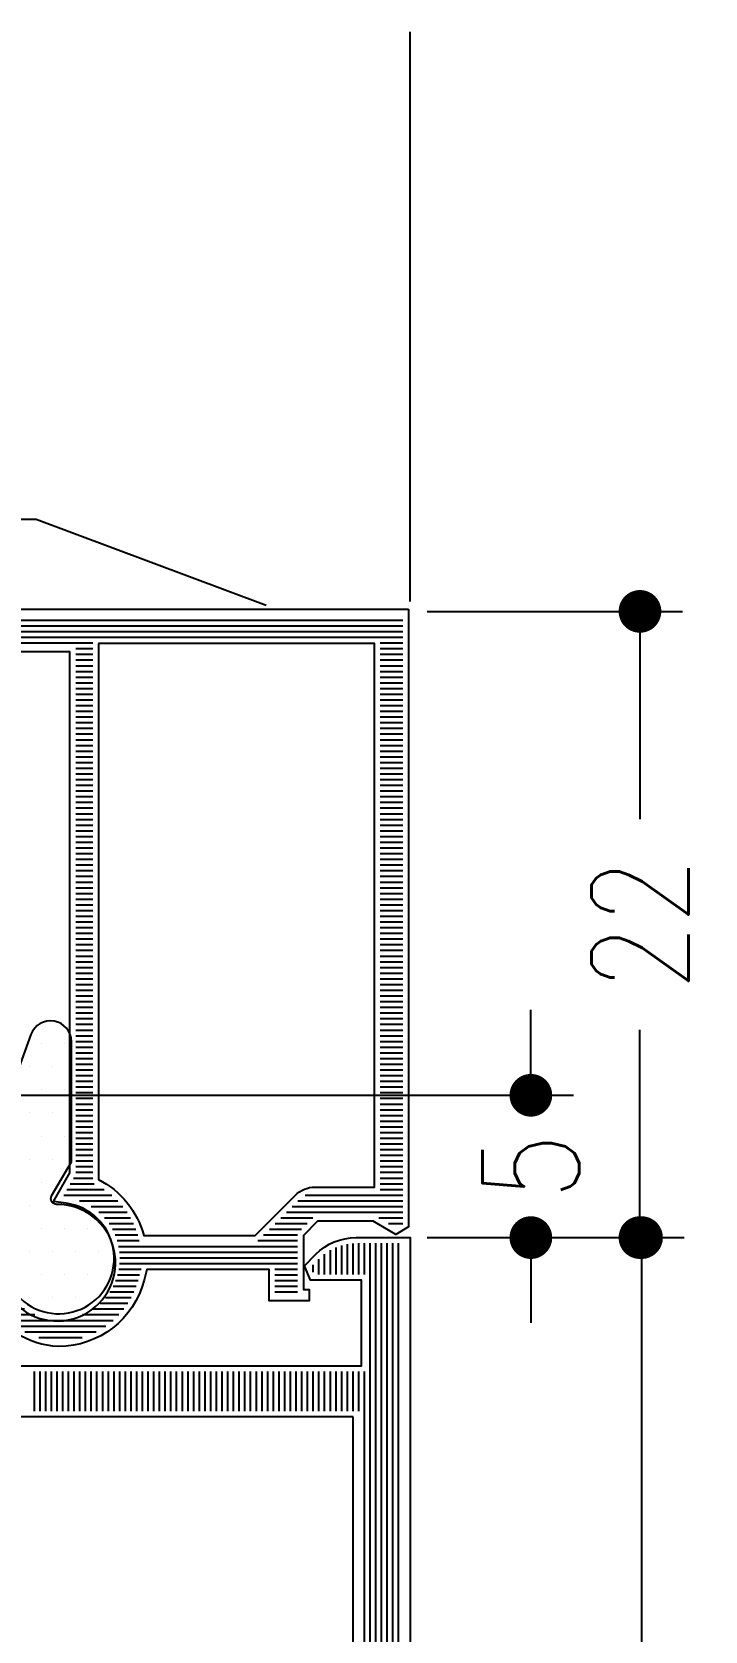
# Model space of a CAD drawing. Extents: x 16 to 197, y 31 to 244.
# Drawn here: x 66.5 to 78.33, y 215.85 to 243.94 of the extents above; entities that cross this region are included whole.
import ezdxf

# ---------------------------------------------------------------- set-up
doc = ezdxf.new("R2010")
doc.units = 0
doc.header["$LTSCALE"] = 6
doc.layers.get('0').update_dxf_attribs({"color": 4, "linetype": 'CONTINUOUS'})
doc.layers.get('DEFPOINTS').update_dxf_attribs({"linetype": 'CONTINUOUS'})
for name, color, linetype in [('CONST18', 3, 'CONTINUOUS'), ('DICHT_PAR', 3, 'CONTINUOUS'), ('DICHT_SCH', 3, 'CONTINUOUS'), ('KH_NOR', 7, 'CONTINUOUS'), ('KH_SCH', 3, 'CONTINUOUS'), ('KN_NOR', 7, 'CONTINUOUS'), ('KN_SCH', 3, 'CONTINUOUS'), ('LLMASSE', 7, 'CONTINUOUS'), ('PNR', 7, 'CONTINUOUS')]:
    doc.layers.add(name, color=color, linetype=linetype)
doc.styles.get("Standard").update_dxf_attribs({"font": 'simplex.shx', "width": 0.8})
doc.dimstyles.new('DOK-1ZU1-PUNKT', dxfattribs={"dimscale": 0, "dimtxt": 3, "dimasz": 1.5, "dimexe": 1.5, "dimexo": 0.6, "dimgap": 1.5, "dimtad": 0, "dimdsep": 46, "dimtxsty": 'Standard', "dimblk": 'PUNKT', "dimblk1": 'PUNKT', "dimblk2": 'PUNKT', "dimcen": 0, "dimclrd": 2, "dimclre": 2, "dimclrt": 7, "dimadec": 0, "dimazin": 0, "dimtfac": 0.7, "dimtofl": 0, "dimtmove": 2, "dimatfit": 3, "dimldrblk": 'PUNKT', "dimfxl": 1, "dimtolj": 1, "dimarcsym": 0})
doc.dimstyles.new('DOK-1ZU1-STRICH1', dxfattribs={"dimscale": 0, "dimtxt": 3, "dimasz": 1.5, "dimexe": 1.5, "dimexo": 0.6, "dimgap": 1.5, "dimtad": 0, "dimdsep": 46, "dimtxsty": 'Standard', "dimblk": 'PUNKT', "dimblk1": 'PUNKT', "dimblk2": 'PUNKT', "dimcen": 0, "dimclrd": 2, "dimclre": 2, "dimclrt": 7, "dimadec": 0, "dimazin": 0, "dimtfac": 0.7, "dimtdec": 4, "dimtofl": 0, "dimtmove": 0, "dimatfit": 3, "dimldrblk": 'PUNKT', "dimfxl": 1, "dimtolj": 1, "dimtzin": 0, "dimarcsym": 0})

# ---------------------------------------------------------------- blocks, each defined once
blk = doc.blocks.new('PUNKT')
at = {"color": 0, "linetype": 'CONTINUOUS'}
blk.add_line((-0.5, 0), (-1, 0), dxfattribs=at)
at = {"color": 0, "linetype": 'CONTINUOUS', "const_width": 0.5}
blk.add_lwpolyline([(-0.25, 0, 1), (0.25, 0, 1)], format="xyb", close=True, dxfattribs=at)
blk = doc.blocks.new('*D23')
at = {"layer": 'DEFPOINTS', "color": 0}
for p in [(73.14638675162786, 222.764664382734), (77.21401454543141, 222.764664382734), (73.14638770643401, 201.7646627012983)]:
    blk.add_point(p, dxfattribs=at)
at = {"layer": 'LLMASSE', "color": 3, "lineweight": -2}
for p, q in [((73.44638675162786, 222.764664382734), (77.96401454543141, 222.764664382734)), ((77.21401454543141, 222.014664382734), (77.21401454543141, 214.1156159229685)), ((77.21401454543141, 202.5146627012983), (77.21401454543141, 210.4137111610638)), ((73.44638770643401, 201.7646627012983), (77.96401454543141, 201.7646627012983))]:
    blk.add_line(p, q, dxfattribs=at)
at = {"layer": 'LLMASSE', "color": 3, "lineweight": -2, "xscale": 0.75, "yscale": 0.75, "zscale": 0.75}
for p, rotation in [((77.21401454543141, 222.764664382734), 90), ((77.21401454543141, 201.7646627012983), 270)]:
    blk.add_blockref('PUNKT', p, dxfattribs=dict(at, rotation=rotation))
at = {"layer": 'LLMASSE', "color": 3, "insert": (77.21401454543138, 212.2646635420162), "char_height": 1.7, "attachment_point": 5, "rotation": 90}
blk.add_mtext('\\A1;42', dxfattribs=at)
blk = doc.blocks.new('*D24')
at = {"layer": 'DEFPOINTS', "color": 0}
for p in [(52.39638083642635, 225.2646643827597), (73.14638675162786, 222.764664382734), (75.26958508284159, 222.764664382734)]:
    blk.add_point(p, dxfattribs=at)
at = {"layer": 'LLMASSE', "color": 3, "lineweight": -2}
for p, q in [((75.2695850828416, 226.0146643827596), (75.2695850828416, 226.7646643827596)), ((52.69638083642634, 225.2646643827597), (76.0195850828416, 225.2646643827596)), ((73.44638675162786, 222.764664382734), (76.01958508284159, 222.764664382734)), ((75.26958508284159, 222.014664382734), (75.26958508284159, 221.264664382734))]:
    blk.add_line(p, q, dxfattribs=at)
at = {"layer": 'LLMASSE', "color": 3, "lineweight": -2, "xscale": 0.75, "yscale": 0.75, "zscale": 0.75}
for p, rotation in [((75.2695850828416, 225.2646643827596), 270), ((75.26958508284159, 222.764664382734), 90)]:
    blk.add_blockref('PUNKT', p, dxfattribs=dict(at, rotation=rotation))
at = {"layer": 'LLMASSE', "color": 3, "insert": (75.26958508284156, 224.0146643827468), "char_height": 1.7, "attachment_point": 5, "rotation": 90}
blk.add_mtext('\\A1;5', dxfattribs=at)
blk = doc.blocks.new('*X50')
at = {"color": 0}
for p, q in [((67, 43.7000000000171), (67, 44.42155687388465)), ((67.2, 43.70000000002393), (67.2, 44.5564347619166)), ((67.4, 43.70000000003077), (67.4, 44.6565489399701)), ((67.60000000000001, 43.7000000000376), (67.60000000000001, 44.72795243364213)), ((67.8, 43.70000000004444), (67.8, 44.77411522606156)), ((68, 43.70000000005128), (68, 44.79698359974629)), ((68.2, 43.70000000005811), (68.2, 44.80000000000258)), ((68.4, 43.70000000006495), (68.4, 44.80000000000799)), ((68.60000000000001, 3.199999999959767), (68.60000000000001, 44.8000000000134)), ((68.8, 3.199999999943539), (68.8, 44.80000000001881)), ((69, 3.199999999927311), (69, 44.80000000002421)), ((69.2, 3.199999999911083), (69.2, 44.80000000002963)), ((69.4, 3.199999999894855), (69.4, 44.80000000003503)), ((69.60000000000001, 3.199999999878628), (69.60000000000001, 44.80000000004044)), ((66.60000000000001, 43.78120382971322), (66.60000000000001, 44.04142135623731)), ((66.8, 43.70000000001026), (66.8, 44.24142135623732)), ((56.8, 38.9), (56.8, 40.29999999994042)), ((57, 38.9), (57, 40.29999999994056)), ((57.2, 38.9), (57.2, 40.2999999999407)), ((57.40000000000001, 38.9), (57.40000000000001, 40.29999999994085)), ((57.6, 38.9), (57.6, 40.29999999994099)), ((57.8, 38.89999999999999), (57.8, 40.29999999994114)), ((58, 38.89999999999999), (58, 40.29999999994129)), ((58.2, 38.89999999999999), (58.2, 40.29999999994143)), ((58.40000000000001, 38.89999999999999), (58.40000000000001, 40.29999999994157)), ((58.6, 38.89999999999999), (58.6, 40.29999999994171)), ((58.8, 38.89999999999999), (58.8, 40.29999999994186)), ((59, 38.89999999999998), (59, 40.299999999942)), ((59.2, 38.89999999999998), (59.2, 40.29999999994214)), ((59.40000000000001, 38.89999999999998), (59.40000000000001, 40.29999999994229)), ((59.6, 38.89999999999998), (59.6, 40.29999999994244)), ((59.8, 38.89999999999998), (59.8, 40.29999999994258)), ((60, 38.89999999999998), (60, 40.29999999994273)), ((60.2, 38.89999999999998), (60.2, 40.29999999994287)), ((60.40000000000001, 38.89999999999998), (60.40000000000001, 40.29999999994301)), ((60.6, 38.89999999999998), (60.6, 40.29999999994316)), ((60.8, 38.89999999999998), (60.8, 40.2999999999433)), ((61, 38.89999999999998), (61, 40.29999999994345)), ((61.2, 38.89999999999998), (61.2, 40.29999999994359)), ((61.40000000000001, 38.89999999999997), (61.40000000000001, 40.29999999994374)), ((61.6, 38.89999999999997), (61.6, 40.29999999994388)), ((61.8, 38.89999999999997), (61.8, 40.29999999994403)), ((62, 38.89999999999997), (62, 40.29999999994417)), ((62.2, 38.89999999999997), (62.2, 40.29999999994431)), ((62.40000000000001, 38.89999999999997), (62.40000000000001, 40.29999999994445)), ((62.6, 38.89999999999996), (62.6, 40.2999999999446)), ((62.8, 38.89999999999996), (62.8, 40.29999999994475)), ((63, 38.89999999999996), (63, 40.29999999994489)), ((63.2, 38.89999999999996), (63.2, 40.29999999994504)), ((63.40000000000001, 38.89999999999996), (63.40000000000001, 40.29999999994518)), ((63.6, 38.89999999999996), (63.6, 40.29999999994532)), ((63.8, 38.89999999999996), (63.8, 40.29999999994547)), ((64, 38.89999999999996), (64, 40.29999999994561)), ((64.2, 38.89999999999996), (64.2, 40.29999999994575)), ((64.4, 38.89999999999996), (64.4, 40.2999999999459)), ((64.60000000000001, 38.89999999999996), (64.60000000000001, 40.29999999994605)), ((64.8, 38.89999999999996), (64.8, 40.29999999994619)), ((65, 38.89999999999995), (65, 40.29999999994634)), ((65.2, 38.89999999999995), (65.2, 40.29999999994648)), ((65.4, 38.89999999999995), (65.4, 40.29999999994662)), ((65.60000000000001, 38.89999999999995), (65.60000000000001, 40.29999999994677)), ((65.8, 38.89999999999995), (65.8, 40.29999999994691)), ((66, 38.89999999999995), (66, 40.29999999994705)), ((66.2, 38.89999999999994), (66.2, 40.2999999999472)), ((66.4, 38.89999999999994), (66.4, 40.29999999994735)), ((66.60000000000001, 38.89999999999994), (66.60000000000001, 40.29999999994749)), ((66.8, 38.89999999999994), (66.8, 40.29999999994763)), ((67, 38.89999999999994), (67, 40.29999999994778)), ((67.2, 38.89999999999994), (67.2, 40.29999999994792)), ((67.4, 38.89999999999993), (67.4, 40.29999999994806)), ((67.60000000000001, 38.89999999999993), (67.60000000000001, 40.29999999994821)), ((67.8, 38.89999999999993), (67.8, 40.29999999994835)), ((68, 38.89999999999993), (68, 40.2999999999485)), ((68.20003102702692, 38.89999999999993), (68.2, 40.29999999994865)), ((68.4, 7.700000000155342), (68.4, 40.29999999994879))]:
    blk.add_line(p, q, dxfattribs=at)
blk = doc.blocks.new('B-LL132346')
at = {"layer": 'KH_NOR'}
blk.add_lwpolyline([(54.10000000006153, 16.49999999993847), (68.30000000035892, 16.49999999994872), (68.29999999993846, 19.50000000006154), (66.5, 19.5), (66.28786796564404, 20.01213203435596), (66.68994949366115, 20.4142135623731, -0.1989123673796579), (68.10416305603425, 21), (69.99999999994873, 21.00000000005128), (69.99998775455596, -21.00000000015382)], format="xyb", dxfattribs=at)
blk.add_lwpolyline([(68.00003102702692, 14.69999999999994), (49.30004375429928, 14.70000000000005), (49.3000437542994, 11.70000000000005), (47.4999877542993, 11.70000000000005), (47.49998775429924, 17.7), (22.50004375429955, 17.7), (22.50004375429955, -17.69999999999999), (47.49998775429924, -17.69999999999999), (47.4999877542993, -11.70000000000004), (49.3000437542994, -11.70000000000004), (49.30004375429928, -14.70000000000004), (68.00003102702692, -14.69999999999992), (68.00003102702692, 14.69999999999994)], close=True, dxfattribs=at)
at = {"layer": 'KH_SCH'}
blk.add_blockref('*X50', (0, -23.99999999999999), dxfattribs=at)
blk = doc.blocks.new('*X45')
at = {"color": 0}
for p, q in [((2.4375, 9.75), (2.4375, 9.75)), ((3.25, 9.75), (3.25, 9.75)), ((2.03125, 8.9375), (2.03125, 8.9375)), ((2.84375, 8.9375), (2.84375, 8.9375)), ((1.625, 8.125), (1.625, 8.125)), ((2.4375, 8.125), (2.4375, 8.125)), ((3.25, 8.125), (3.25, 8.125)), ((1.21875, 7.3125), (1.21875, 7.3125)), ((2.03125, 7.3125), (2.03125, 7.3125)), ((2.84375, 7.3125), (2.84375, 7.3125)), ((0.8125, 6.5), (0.8125, 6.5)), ((1.625, 6.5), (1.625, 6.5)), ((2.4375, 6.5), (2.4375, 6.5)), ((3.25, 6.5), (3.25, 6.5)), ((1.21875, 5.6875), (1.21875, 5.6875)), ((2.03125, 5.6875), (2.03125, 5.6875)), ((2.84375, 5.6875), (2.84375, 5.6875)), ((0.8125, 4.875), (0.8125, 4.875)), ((1.625, 4.875), (1.625, 4.875)), ((2.4375, 4.875), (2.4375, 4.875)), ((1.21875, 4.0625), (1.21875, 4.0625)), ((2.03125, 4.0625), (2.03125, 4.0625)), ((2.84375, 4.0625), (2.84375, 4.0625)), ((0.8125, 3.25), (0.8125, 3.25)), ((1.625, 3.25), (1.625, 3.25)), ((2.4375, 3.25), (2.4375, 3.25)), ((3.25, 3.25), (3.25, 3.25)), ((4.0625, 3.25), (4.0625, 3.25)), ((1.21875, 2.4375), (1.21875, 2.4375)), ((2.03125, 2.4375), (2.03125, 2.4375)), ((2.84375, 2.4375), (2.84375, 2.4375)), ((3.65625, 2.4375), (3.65625, 2.4375)), ((4.46875, 2.4375), (4.46875, 2.4375)), ((1.625, 1.625), (1.625, 1.625)), ((2.4375, 1.625), (2.4375, 1.625)), ((3.25, 1.625), (3.25, 1.625)), ((4.0625, 1.625), (4.0625, 1.625)), ((4.875, 1.625), (4.875, 1.625)), ((2.03125, 0.8125), (2.03125, 0.8125)), ((2.84375, 0.8125), (2.84375, 0.8125)), ((3.65625, 0.8125), (3.65625, 0.8125)), ((4.46875, 0.8125), (4.46875, 0.8125))]:
    blk.add_line(p, q, dxfattribs=at)
blk = doc.blocks.new('B-LL197112')
at = {"layer": 'DICHT_PAR'}
blk.add_lwpolyline([(1.4, 0.768, 1.597325), (2.982, 4.1, -0.580267), (2.807, 4.4), (3.5, 5.6), (3.5, 9.818999999999999, 0.8391), (2.081, 10.069), (0.638, 6.103, 0.221695), (0.9329999999999999, 2.735), (1.4, 1.925), (1.4, 0.768)], format="xyb", dxfattribs=at)
at = {"layer": 'DICHT_SCH'}
blk.add_blockref('*X45', (0, 0), dxfattribs=at)
blk = doc.blocks.new('*D80')
at = {"layer": 'DEFPOINTS', "color": 0}
for p in [(73.14638675160217, 233.7646643827857), (77.18639481729149, 233.7646643827857), (73.44638675162787, 222.764664382734)]:
    blk.add_point(p, dxfattribs=at)
at = {"layer": 'LLMASSE', "color": 3, "lineweight": -2}
for p, q in [((73.44638675160216, 233.7646643827857), (77.93639481729149, 233.7646643827857)), ((77.18639481729149, 233.0146643827857), (77.18639481729149, 230.1156167637122)), ((77.18639481729147, 223.514664382734), (77.18639481729149, 226.4137120018075)), ((73.74638675162787, 222.764664382734), (77.93639481729147, 222.764664382734))]:
    blk.add_line(p, q, dxfattribs=at)
at = {"layer": 'LLMASSE', "color": 3, "lineweight": -2, "xscale": 0.75, "yscale": 0.75, "zscale": 0.75}
for p, rotation in [((77.18639481729149, 233.7646643827857), 90), ((77.18639481729147, 222.764664382734), 270)]:
    blk.add_blockref('PUNKT', p, dxfattribs=dict(at, rotation=rotation))
at = {"layer": 'LLMASSE', "color": 3, "insert": (77.18639481729144, 228.2646643827599), "char_height": 1.7, "attachment_point": 5, "rotation": 90}
blk.add_mtext('\\A1;22', dxfattribs=at)
blk = doc.blocks.new('B-LL3091023')
at = {"layer": 'KN_SCH'}
h = blk.add_hatch(dxfattribs=at)
h.set_pattern_fill('_U', color=256, scale=0.2, style=0, pattern_type=0)
h.set_pattern_definition([(0, (-12.61524086824097, 13.02250327400434), (0, 0.2), [])])
edge = h.paths.add_edge_path()
edge.add_line((-0.2000000000508084, 21.80000000010276), (-0.2000000000002728, 0.4154700538897877))
edge.add_line((-0.2000000000002728, 0.4154700538897864), (-0.4500000000000046, 0.2711324865925331))
edge.add_line((-0.4500000000000046, 0.2711324865925331), (-1.192820323027558, 0.7000000000520148))
edge.add_line((-1.192820323027558, 0.7000000000520148), (-3.282842712474642, 0.7000000000520223))
edge.add_line((-3.282842712474642, 0.7000000000520223), (-3.900000000000007, 0.08284271252664044))
edge.add_line((-3.900000000000007, 0.08284271252664047), (-3.900000000000013, -2.099999999947969))
edge.add_line((-3.900000000000013, -2.099999999947969), (-3.700000000000003, -2.099999999947976))
edge.add_line((-3.700000000000001, -2.099999999952376), (-4.699999999974835, -2.099999999974347))
edge.add_line((-4.699999999974835, -2.099999999974347), (-4.700000000005605, -0.9999999999419789))
edge.add_line((-4.700000000005605, -0.9999999999419791), (-9.356532657103545, -1.000000000081714))
edge.add_line((-9.356532657103545, -1.000000000081714), (-9.492087073757995, -1.524999999012127))
edge.add_arc((-12.30000000000001, -0.7999999999479821), 2.900000000000001, 270.07901743651803, 345.52248783316634, ccw=False)
edge.add_arc((-12.18013563536853, -0.9023955340299898), 2.800000000000001, 209.2081415121933, 267.62840437548994, ccw=False)
edge.add_line((-14.62412332264705, -2.26874987475974), (-14.42924214632983, -2.069287902908246))
edge.add_line((-14.42924214632983, -2.069287902908246), (-13.75317870728195, -2.38454146193488))
edge.add_arc((-12.29999999921613, -0.8000000003222183), 2.150000000266381, 227.4761480923444, 442.3377443620211)
edge.add_line((-12.01333333336139, 1.330803187171447), (-12.16120394194022, 1.35069689423467))
edge.add_line((-12.16120394194022, 1.35069689423467), (-11.69999999999955, 2.149525554427094))
edge.add_line((-11.69999999999955, 2.149525554427095), (-11.70000000015551, 20.70000000020778))
edge.add_line((-11.70000000015551, 20.70000000020778), (-28.18578597814051, 20.70000000005208))
edge.add_arc((-28.18578597812918, 19.50000000005209), 1.199999999999996, 90.00000000054077, 134.9999999999997)
edge.add_line((-29.03431411555303, 20.34852813747595), (-31.79999954050232, 17.58284271252666))
edge.add_line((-31.79999954050232, 17.58284271252666), (-31.79999954050233, 16.71441194632815))
edge.add_arc((-33.59999895980678, 16.71441206424528), 1.799999419304456, 319.99994731550623, 359.9999962465799, ccw=False)
edge.add_line((-32.22112047092991, 15.5573934721695), (-33.14162906306896, 14.46037332601911))
edge.add_line((-33.14162906306897, 14.46037332601911), (-33.60125601057764, 14.84604548197373))
edge.add_line((-33.60125601057764, 14.84604548197373), (-32.39999954050234, 16.27764694336551))
edge.add_line((-32.39999954050234, 16.27764694336551), (-32.39999954050232, 17.70000000005204))
edge.add_line((-32.39999954050232, 17.70000000005204), (-33.57394863064956, 17.70000000005204))
edge.add_line((-33.57394863064956, 17.70000000005204), (-33.70205340977959, 17.96789280106483))
edge.add_arc((-34.71191328392486, 18.61610855635405), 1.200000262839086, 327.3041288734923, 390.0744969530656)
edge.add_line((-33.67346358042067, 19.2174594057805), (-33.37731379195502, 19.80000000005204))
edge.add_line((-33.37731379195502, 19.80000000005204), (-30.99999996572186, 19.80000000005204))
edge.add_line((-30.99999996572186, 19.80000000005204), (-31.00000030850324, 21.8000000000218))
edge.add_line((-31.00000030850324, 21.8000000000218), (-0.2000000000508066, 21.80000000010276))
edge = h.paths.add_edge_path(flags=16)
edge.add_line((-11.10000000015546, 20.99999999989506), (-11.09999999999899, 1.840075756540305))
edge.add_arc((-12.30000000000003, -0.7999999999480378), 2.900000000000001, 11.940543960609887, 65.55666457227989, ccw=False)
edge.add_line((-9.462747808177824, -0.19999999994798), (-5.314213562373069, -0.1999999999479796))
edge.add_line((-5.314213562373068, -0.1999999999479796), (-3.848528137423896, 1.265685425001232))
edge.add_arc((-3.282842712474652, 0.7000000000519995), 0.8000000000000005, 90.00000000000011, 135.0000000000005, ccw=False)
edge.add_line((-3.282842712474654, 1.500000000052001), (-1.000000000000002, 1.500000000052017))
edge.add_line((-1.000000000000002, 1.500000000052017), (-1.000000000000002, 21.00000000005524))
edge.add_line((-1.000000000000002, 21.00000000005524), (-11.10000000015546, 20.99999999989506))
at = {"layer": 'KN_NOR'}
for points in [[(-5.128164559664583e-11, 22.00000000010329), (0, 0.3000000000520193), (-0.4500000000000046, 0.04019237891668204), (-1.246410161513781, 0.5000000000520151), (-3.200000000000022, 0.5000000000520222), (-3.700000000000008, 5.202219210964643e-11), (-3.700000000000012, -1.899999999947976), (-3.500000000000002, -1.899999999947984), (-3.500000000000005, -2.299999999947982), (-4.89999999996924, -2.299999999978742), (-4.900000000000011, -1.199999999947981), (-9.201613323200721, -1.200000000077065), (-9.29843790668926, -1.574999999947981, -0.3419987131196461), (-12.30000000000001, -3.899999999947983, -0.2744091014474832), (-14.86887381829263, -2.233067162827286), (-14.4732145214778, -1.828107663836985), (-13.64001877441201, -2.216633221435945, 1.373175899949952), (-12.04000000000001, 1.132588937203426), (-12.48361182590432, 1.192270058415677), (-11.9, 2.203115392906721), (-11.90000000015383, 20.50000000020589), (-28.18578597812918, 20.50000000005208, 0.1989123673796576), (-28.89289275931572, 20.20710678123863), (-31.59999954050232, 17.50000000005204), (-31.59999954050232, 16.71441000005203, -0.1763269499999998), (-32.06791154050232, 15.42883600005203), (-33.11697754050232, 14.17860700005204), (-33.88302254050232, 14.82139400005204), (-32.59999954050232, 16.35044100005203), (-32.59999954050232, 17.50000000005204), (-33.70000054050233, 17.50000000005204), (-33.93351854050232, 17.98833300005202, 0.3394094402287316), (-33.90397054050233, 19.20537000005203), (-33.49999954050233, 20.00000000005204), (-31.2, 20.00000000005204), (-31.20000034278138, 22.00000000002127), (-5.128164559664583e-11, 22.00000000010329)], [(-10.90000000015383, 20.79999999989824), (-10.90000000000001, 1.965863337239819, -0.2134575926161298), (-9.30500417362566, 5.201997166359718e-11), (-5.39705627484769, 5.202041575280703e-11), (-3.989949493661205, 1.40710678123854, -0.1989123673796592), (-3.282842712474656, 1.700000000052001), (-1.200000000000001, 1.700000000052016), (-1.200000000000003, 20.80000000005207), (-10.90000000015383, 20.79999999989824)]]:
    blk.add_lwpolyline(points, format="xyb", close=True, dxfattribs=at)

msp = doc.modelspace()

# ---------------------------------------------------------------- linework, layer by layer
at = {"layer": 'CONST18'}
msp.add_lwpolyline([(73.14638675152622, 233.9413269602355), (73.14638675152622, 243.9429663292206)], dxfattribs=at)
at = {"layer": 'PNR', "color": 3}
msp.add_lwpolyline([(70.61969311413623, 233.8658110000042), (66.57561556734822, 235.3810818780312), (57.64762198371756, 235.3810818780312)], dxfattribs=at)

# ---------------------------------------------------------------- block references
at = {"xscale": 0.5, "yscale": 0.5, "zscale": 0.5}
for name, p in [('B-LL132346', (38.14638675165352, 212.2646643827084)), ('B-LL197112', (65.44638083306873, 221.2986151336667))]:
    msp.add_blockref(name, p, dxfattribs=at)
at = {"layer": 'LLMASSE', "xscale": 0.5, "yscale": 0.5, "zscale": 0.5}
msp.add_blockref('B-LL3091023', (73.1222914816675, 222.8017948874305), dxfattribs=at)

# ---------------------------------------------------------------- dimensions: what is measured, and where the dimension line sits
at = {"layer": 'LLMASSE'}
dim = msp.add_linear_dim(base=(77.18639481729149, 233.7646643827857), p1=(73.44638675162787, 222.764664382734), p2=(73.14638675160217, 233.7646643827857), angle=270, dimstyle='DOK-1ZU1-STRICH1', override={"dimscale": 0.5, "dimtxt": 3.4, "dimlfac": 2, "dimclrd": 3, "dimclre": 3, "dimclrt": 3}, dxfattribs=at)
dim.commit()
dim.dimension.update_dxf_attribs({"geometry": '*D80', "text_midpoint": (77.18639481729144, 228.2646643827599), "dimtype": 160})
for base, p1, picture, middle in [((75.26958508284159, 222.764664382734), (52.39638083642635, 225.2646643827597), '*D24', (75.26958508284156, 224.0146643827468)), ((77.21401454543141, 222.764664382734), (73.14638770643401, 201.7646627012983), '*D23', (77.21401454543138, 212.2646635420162))]:
    dim = msp.add_linear_dim(base=base, p1=p1, p2=(73.14638675162786, 222.764664382734), angle=90, dimstyle='DOK-1ZU1-PUNKT', override={"dimscale": 0.5, "dimtxt": 3.4, "dimlfac": 2, "dimclrd": 3, "dimclre": 3, "dimclrt": 3}, dxfattribs=at)
    dim.commit()
    dim.dimension.update_dxf_attribs({"geometry": picture, "text_midpoint": middle})

doc.saveas('drawing.dxf')
